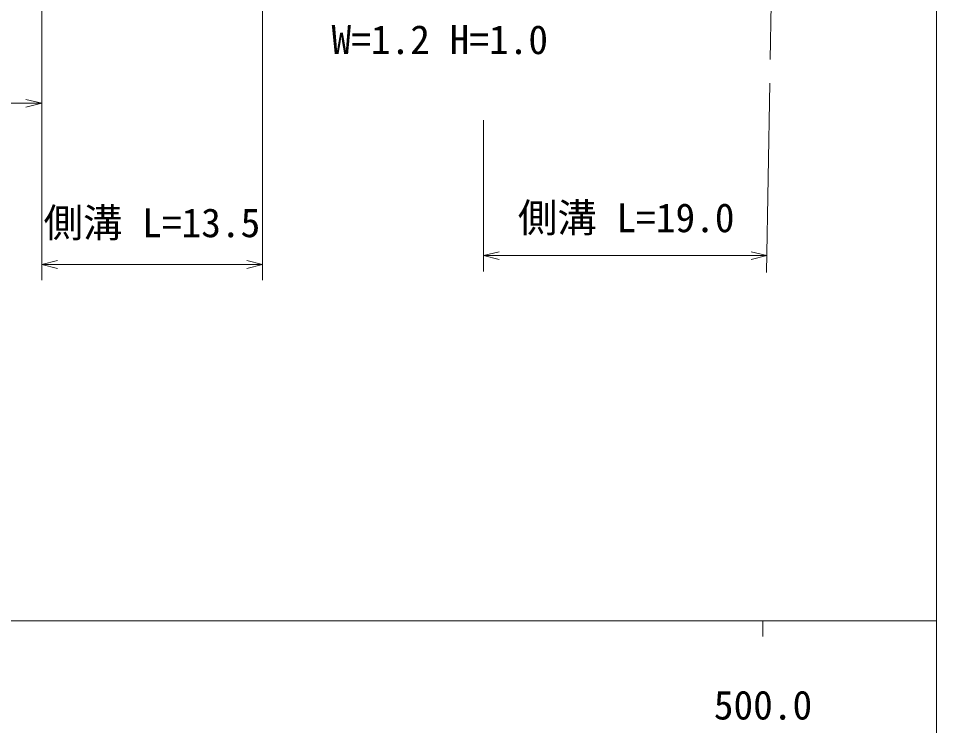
# Model space of a CAD drawing. Units: millimetres, scale not verified. Extents: x 40000 to 680000, y 20000 to 380000.
# Drawn here: x 520828 to 579000, y 198357 to 243163 of the extents above; entities that cross this region are included whole.
import ezdxf
from ezdxf.enums import TextEntityAlignment as Align

# ---------------------------------------------------------------- set-up
doc = ezdxf.new("R2010")
doc.units = ezdxf.units.MM
doc.header["$LTSCALE"] = 1000
doc.linetypes.add('CHAIN', pattern=[18.5, 12, -1.5, 3.5, -1.5])
for name, color, linetype, lineweight in [('M-BMK', 2, 'CHAIN', 13), ('M-STR-HTXT', 7, 'Continuous', 13), ('M-TTL-BAND', 7, 'Continuous', 13)]:
    doc.layers.add(name, color=color, linetype=linetype, lineweight=lineweight)
doc.styles.add('ＭＳ ゴシック', font='')
doc.styles.get('ＭＳ ゴシック').set_extended_font_data('MS Gothic')

msp = doc.modelspace()

# ---------------------------------------------------------------- linework, layer by layer
at = {"layer": 'M-BMK'}
msp.add_line((568223, 227056), (569281, 287230), dxfattribs=at)
at = {"layer": 'M-STR-HTXT'}
for p, q in [((522310, 252576), (522310, 226576)), ((536300, 252576), (536300, 226576)), ((522310, 237783), (521310, 238033)), ((482605, 237783), (522310, 237783)), ((522310, 237783), (521310, 237533)), ((550291, 236706), (550291, 227130)), ((550291, 228130), (551291, 228380)), ((550291, 228130), (568242, 228130)), ((550291, 228130), (551291, 227880)), ((568242, 228130), (567242, 228380)), ((568242, 228130), (567242, 227880)), ((522310, 227576), (523310, 227826)), ((522310, 227576), (536300, 227576)), ((522310, 227576), (523310, 227326)), ((536300, 227576), (535300, 227826)), ((536300, 227576), (535300, 227326))]:
    msp.add_line(p, q, dxfattribs=at)
at = {"layer": 'M-TTL-BAND'}
for p, q in [((579000, 20000), (579000, 370000)), ((40000, 205000), (579000, 205000)), ((568000, 205000), (568000, 204000))]:
    msp.add_line(p, q, dxfattribs=at)

# ---------------------------------------------------------------- texts
at = {"layer": 'M-STR-HTXT', "style": 'ＭＳ ゴシック'}
msp.add_text('W=1.2 H=1.0', height=1833, dxfattribs=at).set_placement((540666, 240350), align=Align.BOTTOM_LEFT)
for s, p in [('側溝 L=19.0', (559333, 229067)), ('側溝 L=13.5', (529288, 228750))]:
    msp.add_text(s, height=1833, dxfattribs=at).set_placement(p, align=Align.BOTTOM_CENTER)
at = {"layer": 'M-TTL-BAND', "style": 'ＭＳ ゴシック'}
msp.add_text('500.0', height=1833, dxfattribs=at).set_placement((568000, 198195), align=Align.BOTTOM_CENTER)

doc.saveas('drawing.dxf')
